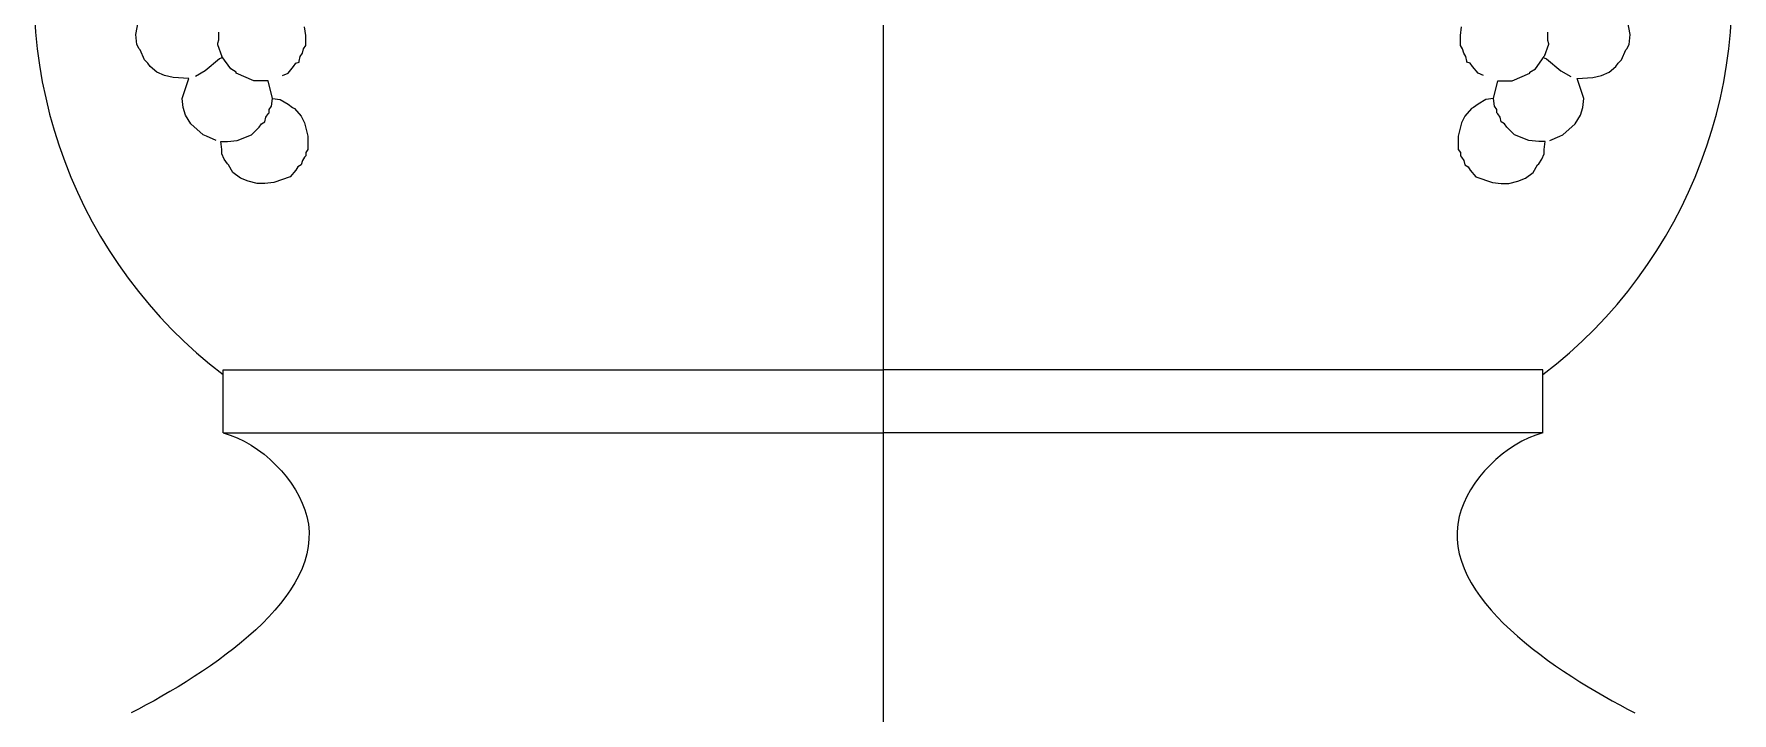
# Model space of a CAD drawing. Header units: millimetres. Extents: x 0 to 13338, y 0 to 11580.
# Drawn here: x 7974.7 to 8380, y 877 to 1038.9 of the extents above; entities that cross this region are included whole.
import ezdxf

# ---------------------------------------------------------------- set-up
doc = ezdxf.new("R2010")
doc.units = ezdxf.units.MM
doc.linetypes.add('CENTER', pattern=[50.8, 31.75, -6.35, 6.35, -6.35])
doc.layers.add('axes', color=40, linetype='CENTER')
doc.layers.add('dwgmodels.com', color=250, linetype='Continuous')

# ---------------------------------------------------------------- blocks, each defined once
blk = doc.blocks.new('Public Light 9_side_dwgmodels.com')
at = {"color": 0}
for p, q in [((-178.34, 328.01), (-177.55, 332.22)), ((-158.59, 328.54), (-158.59, 326.69)), ((-137.79, 327.75), (-138.05, 329.85)), ((137.79, 327.75), (138.05, 329.85)), ((158.59, 328.54), (158.59, 326.69)), ((178.34, 328.01), (177.55, 332.22)), ((-178.07, 325.64), (-178.34, 328.01)), ((-177.55, 324.59), (-178.07, 325.64)), ((-177.29, 324.32), (-177.55, 324.59)), ((-176.23, 321.95), (-177.29, 324.32)), ((-158.59, 326.69), (-158.85, 325.9)), ((-158.85, 325.9), (-158.85, 325.64)), ((-158.85, 325.64), (-157.8, 322.74)), ((-138.58, 323.53), (-138.32, 324.59)), ((-138.32, 324.59), (-137.79, 325.38)), ((-137.79, 325.38), (-137.79, 327.75)), ((137.79, 325.38), (137.79, 327.75)), ((138.32, 324.59), (137.79, 325.38)), ((138.58, 323.53), (138.32, 324.59)), ((158.85, 325.64), (157.8, 322.74)), ((158.59, 326.69), (158.85, 325.9)), ((158.85, 325.9), (158.85, 325.64)), ((176.23, 321.95), (177.29, 324.32)), ((177.29, 324.32), (177.55, 324.59)), ((177.55, 324.59), (178.07, 325.64)), ((178.07, 325.64), (178.34, 328.01)), ((-175.44, 321.16), (-176.23, 321.95)), ((-174.92, 320.37), (-175.44, 321.16)), ((-173.34, 319.06), (-174.92, 320.37)), ((-158.33, 322.22), (-161.75, 319.32)), ((-157.8, 322.48), (-158.33, 322.22)), ((-155.69, 319.85), (-157.8, 322.74)), ((-142, 318.79), (-140.69, 320.37)), ((-140.69, 320.37), (-140.16, 321.16)), ((-140.16, 321.16), (-139.37, 321.43)), ((-139.37, 321.69), (-139.11, 322.74)), ((-139.37, 321.43), (-139.37, 321.69)), ((-139.11, 322.74), (-138.58, 323.53)), ((139.11, 322.74), (138.58, 323.53)), ((139.37, 321.69), (139.11, 322.74)), ((139.37, 321.43), (139.37, 321.69)), ((140.16, 321.16), (139.37, 321.43)), ((140.69, 320.37), (140.16, 321.16)), ((142, 318.79), (140.69, 320.37)), ((155.69, 319.85), (157.8, 322.74)), ((157.8, 322.48), (158.33, 322.22)), ((158.33, 322.22), (161.75, 319.32)), ((173.34, 319.06), (174.92, 320.37)), ((174.92, 320.37), (175.44, 321.16)), ((175.44, 321.16), (176.23, 321.95)), ((-171.49, 318.27), (-173.34, 319.06)), ((-169.39, 317.74), (-171.49, 318.27)), ((-165.7, 317.48), (-169.39, 317.74)), ((-167.28, 312.74), (-165.7, 317.48)), ((-161.75, 319.32), (-164.12, 318)), ((-154.38, 319.06), (-155.69, 319.85)), ((-154.38, 318.79), (-154.38, 319.06)), ((-150.16, 316.95), (-154.38, 318.79)), ((-146.74, 316.95), (-150.16, 316.95)), ((-145.69, 312.74), (-146.74, 316.95)), ((-143.32, 318.27), (-142, 318.79)), ((143.32, 318.27), (142, 318.79)), ((145.69, 312.74), (146.74, 316.95)), ((146.74, 316.95), (150.16, 316.95)), ((150.16, 316.95), (154.38, 318.79)), ((154.38, 319.06), (155.69, 319.85)), ((154.38, 318.79), (154.38, 319.06)), ((161.75, 319.32), (164.12, 318)), ((165.7, 317.48), (169.39, 317.74)), ((167.28, 312.74), (165.7, 317.48)), ((169.39, 317.74), (171.49, 318.27)), ((171.49, 318.27), (173.34, 319.06)), ((-167.02, 310.63), (-167.28, 312.74)), ((-145.95, 310.89), (-145.69, 312.74)), ((-145.69, 312.74), (-143.84, 312.47)), ((-143.84, 312.47), (-142, 311.42)), ((143.84, 312.47), (142, 311.42)), ((145.69, 312.74), (143.84, 312.47)), ((145.95, 310.89), (145.69, 312.74)), ((167.02, 310.63), (167.28, 312.74)), ((-166.49, 308.79), (-167.02, 310.63)), ((-165.17, 306.68), (-166.49, 308.79)), ((-147.53, 307.21), (-147.27, 308.26)), ((-147.27, 308.26), (-146.74, 309.05)), ((-146.74, 309.05), (-146.48, 309.31)), ((-146.48, 310.1), (-145.95, 310.89)), ((-146.48, 309.31), (-146.48, 310.1)), ((-142, 311.42), (-140.95, 310.63)), ((-140.95, 310.63), (-140.42, 310.37)), ((-140.42, 310.37), (-138.84, 308.52)), ((-138.84, 308.52), (-138.05, 306.94)), ((138.84, 308.52), (138.05, 306.94)), ((140.42, 310.37), (138.84, 308.52)), ((140.95, 310.63), (140.42, 310.37)), ((142, 311.42), (140.95, 310.63)), ((146.48, 310.1), (145.95, 310.89)), ((146.48, 309.31), (146.48, 310.1)), ((146.74, 309.05), (146.48, 309.31)), ((147.27, 308.26), (146.74, 309.05)), ((147.53, 307.21), (147.27, 308.26)), ((165.17, 306.68), (166.49, 308.79)), ((166.49, 308.79), (167.02, 310.63)), ((-162.28, 304.05), (-165.17, 306.68)), ((-161.49, 303.78), (-162.28, 304.05)), ((-154.11, 302.73), (-150.69, 304.05)), ((-150.69, 304.05), (-148.85, 305.89)), ((-148.85, 305.89), (-148.32, 306.68)), ((-148.32, 306.68), (-147.53, 307.21)), ((-138.05, 306.94), (-137.26, 303.78)), ((138.05, 306.94), (137.26, 303.78)), ((148.32, 306.68), (147.53, 307.21)), ((148.85, 305.89), (148.32, 306.68)), ((150.69, 304.05), (148.85, 305.89)), ((154.11, 302.73), (150.69, 304.05)), ((161.49, 303.78), (162.28, 304.05)), ((162.28, 304.05), (165.17, 306.68)), ((-159.12, 302.73), (-161.49, 303.78)), ((-158.06, 302.47), (-156.48, 302.47)), ((-157.8, 300.62), (-158.06, 302.47)), ((-157.8, 299.57), (-157.8, 300.62)), ((-156.48, 302.47), (-154.11, 302.73)), ((-137.26, 300.62), (-137.79, 299.83)), ((-137.26, 303.78), (-137.26, 300.62)), ((137.26, 303.78), (137.26, 300.62)), ((137.26, 300.62), (137.79, 299.83)), ((156.48, 302.47), (154.11, 302.73)), ((158.06, 302.47), (156.48, 302.47)), ((157.8, 300.62), (158.06, 302.47)), ((157.8, 299.57), (157.8, 300.62)), ((159.12, 302.73), (161.49, 303.78)), ((-157.27, 298.25), (-157.8, 299.57)), ((-156.48, 297.2), (-157.27, 298.25)), ((-156.22, 296.94), (-156.48, 297.2)), ((-155.17, 295.1), (-156.22, 296.94)), ((-139.63, 296.41), (-140.16, 295.62)), ((-138.84, 296.94), (-139.63, 296.41)), ((-138.58, 297.99), (-138.84, 296.94)), ((-138.05, 298.78), (-138.58, 297.99)), ((-137.79, 299.04), (-138.05, 298.78)), ((-137.79, 299.83), (-137.79, 299.04)), ((137.79, 299.83), (137.79, 299.04)), ((137.79, 299.04), (138.05, 298.78)), ((138.05, 298.78), (138.58, 297.99)), ((138.58, 297.99), (138.84, 296.94)), ((138.84, 296.94), (139.63, 296.41)), ((139.63, 296.41), (140.16, 295.62)), ((155.17, 295.1), (156.22, 296.94)), ((156.22, 296.94), (156.48, 297.2)), ((156.48, 297.2), (157.27, 298.25)), ((157.27, 298.25), (157.8, 299.57)), ((-153.32, 293.78), (-155.17, 295.1)), ((-151.48, 292.99), (-153.32, 293.78)), ((-149.37, 292.46), (-151.48, 292.99)), ((-147.53, 292.46), (-149.37, 292.46)), ((-145.42, 292.73), (-147.53, 292.46)), ((-141.48, 294.04), (-145.42, 292.73)), ((-140.16, 295.62), (-141.48, 294.04)), ((140.16, 295.62), (141.48, 294.04)), ((141.48, 294.04), (145.42, 292.73)), ((145.42, 292.73), (147.53, 292.46)), ((147.53, 292.46), (149.37, 292.46)), ((149.37, 292.46), (151.48, 292.99)), ((151.48, 292.99), (153.32, 293.78)), ((153.32, 293.78), (155.17, 295.1)), ((-157.5, 233), (-157.5, 248)), ((-157.5, 248), (0, 248)), ((157.5, 248), (0, 248)), ((157.5, 233), (157.5, 248)), ((-157.5, 233), (0, 233)), ((157.5, 233), (0, 233))]:
    blk.add_line(p, q, dxfattribs=at)
for centre, start, end in [((-88.1, 338.02), 168.5222, 232.7038), ((88.1, 338.02), 307.2962, 11.4778)]:
    blk.add_arc(centre, 114.53, start, end, dxfattribs=at)
for points, start_tangent, end_tangent in [([(-157.5, 233), (-137.5, 213), (-179.43, 166.17)], (0.965581, -0.260104), (-0.886969, -0.461829)), ([(157.5, 233), (137.5, 213), (179.43, 166.17)], (-0.965581, -0.260104), (0.886969, -0.461829))]:
    blk.add_spline(points, degree=3, dxfattribs=dict(at, start_tangent=start_tangent, end_tangent=end_tangent))
at = {"layer": 'axes', "ltscale": 0.1}
blk.add_line((0, 4989.03), (0, -116.87), dxfattribs=at)

msp = doc.modelspace()

# ---------------------------------------------------------------- linework, layer by layer
at = {"layer": 'dwgmodels.com', "ltscale": 0.1}
msp.add_line((8177.38, 5579.54), (8177.38, 473.65), dxfattribs=at)

# ---------------------------------------------------------------- block references
at = {"layer": 'dwgmodels.com'}
msp.add_blockref('Public Light 9_side_dwgmodels.com', (8177.38, 710.8), dxfattribs=at)

doc.saveas('drawing.dxf')
